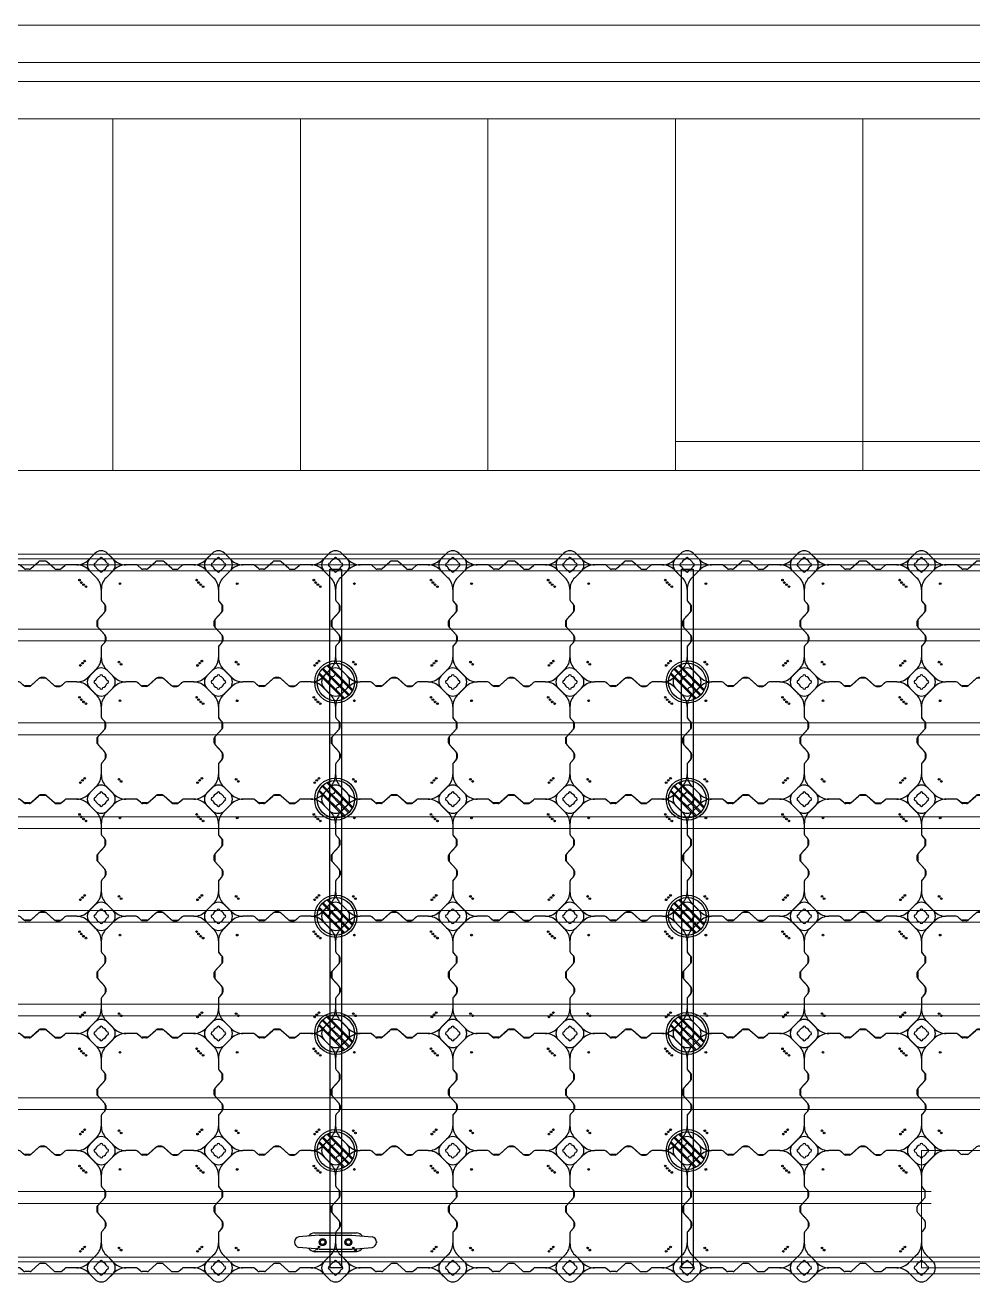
# Model space of a CAD drawing. Header units: millimetres. Extents: x -1612139 to -1282425, y 786067 to 1536390.
# Drawn here: x -1446344 to -1442300, y 979023 to 984386 of the extents above; entities that cross this region are included whole.
import ezdxf

# ---------------------------------------------------------------- set-up
doc = ezdxf.new("R2010")
doc.units = ezdxf.units.MM
doc.header["$LTSCALE"] = 1000
doc.linetypes.add('DOTE', pattern=[2.42, 2, -0.2, 0.02, -0.2])
for name, color, linetype in [('DOTE', 1, 'CONTINUOUS'), ('W- bollard系船栓', 4, 'CONTINUOUS'), ('W-FLOAT_BOWL浮筒', 253, 'CONTINUOUS'), ('W-REVETMENT驳岸', 251, 'CONTINUOUS'), ('W-STEEL_FRAME钢架', 3, 'CONTINUOUS'), ('W-STEEL_KEEL钢龙骨', 5, 'CONTINUOUS'), ('W-WOOD_FLOOR木地板', 30, 'CONTINUOUS'), ('系船栓', 132, 'CONTINUOUS')]:
    doc.layers.add(name, color=color, linetype=linetype)

# ---------------------------------------------------------------- blocks, each defined once
blk = doc.blocks.new('$matou$00000053')
at = {"layer": '系船栓'}
for p, q in [((-90, 40, 0), (90, 40, 0)), ((-70, 30, 0), (70, 30, 0)), ((-70, -30, 0), (-156, -22.7, 0)), ((-90, -40, 0), (90, -40, 0)), ((-70, -30, 0), (70, -30, 0)), ((70, -30, 0), (156, -22.7, 0))]:
    blk.add_line(p, q, dxfattribs=at)
at = {"layer": '系船栓', "elevation": 0}
for points in [[(-70, 30), (-156, 22.7)], [(70, 30), (156, 22.7)], [(175.5, 3.2), (175.5, -3.2)]]:
    blk.add_lwpolyline(points, dxfattribs=at)
at = {"layer": '系船栓'}
for centre, radius in [((-55, 0, 0), 15), ((-55, 0, 0), 10), ((55, 0, 0), 15), ((55, 0, 0), 10)]:
    blk.add_circle(centre, radius, dxfattribs=at)
for centre, radius, start, end in [((-152.4, 0, 0), 23, 98.951, 261.049), ((-84.5, 0, 0), 40.4, 97.8135, 139.5859), ((84.5, 0, 0), 40.4, 40.4141, 82.1865), ((152.4, 0, 0), 23, 278.951, 81.049), ((-84.5, 0, 0), 40.4, 220.4141, 262.1865), ((84.5, 0, 0), 40.4, 277.8135, 319.5859)]:
    blk.add_arc(centre, radius, start, end, dxfattribs=at)
blk = doc.blocks.new('$MT$00000008')
at = {"layer": 'W-FLOAT_BOWL浮筒'}
for p, q in [((-298.8, 276.9, 0), (-276.9, 298.8, 0)), ((-223.2, 298.8, 0), (-194.8, 270.5, 0)), ((223.2, 298.8, 0), (194.8, 270.5, 0)), ((276.9, 298.8, 0), (298.8, 276.9, 0)), ((-298.8, 223.2, 0), (-270.5, 194.8, 0)), ((-194.8, 229.5, 0), (-229.5, 194.8, 0)), ((-101.3, 250, 0), (-145.3, 250, 0)), ((-79.4, 233.6, 0), (-94.5, 247.4, 0)), ((-57.4, 231, 0), (-72.6, 231, 0)), ((-50.6, 233.6, 0), (-17.9, 263.4, 0)), ((11.1, 266, 0), (-11.1, 266, 0)), ((50.6, 233.6, 0), (17.9, 263.4, 0)), ((57.4, 231, 0), (72.6, 231, 0)), ((79.4, 233.6, 0), (94.5, 247.4, 0)), ((145.4, 250, 0), (101.3, 250, 0)), ((194.8, 229.5, 0), (229.5, 194.8, 0)), ((298.8, 223.2, 0), (270.5, 194.8, 0)), ((-250, 145.3, 0), (-250, 101.3, 0)), ((250, 145.3, 0), (250, 101.5, 0)), ((-233.6, 79.4, 0), (-247.4, 94.5, 0)), ((-231, 57.4, 0), (-231, 72.6, 0)), ((263.4, 82.9, 0), (252.6, 94.7, 0)), ((266, 53.9, 0), (266, 76.1, 0)), ((-266, 11.1, 0), (-266, -11.1, 0)), ((-233.6, 50.6, 0), (-263.4, 17.9, 0)), ((231, 7.6, 0), (231, -7.6, 0)), ((263.4, 47.1, 0), (233.6, 14.4, 0)), ((-233.6, -50.6, 0), (-263.4, -17.9, 0)), ((263.4, -47.1, 0), (233.6, -14.4, 0)), ((-250, -101.3, 0), (-250, -145.4, 0)), ((-233.6, -79.4, 0), (-247.4, -94.5, 0)), ((-231, -57.4, 0), (-231, -72.6, 0)), ((250, -101.5, 0), (250, -145.4, 0)), ((263.4, -82.9, 0), (252.6, -94.7, 0)), ((266, -53.9, 0), (266, -76.1, 0)), ((-298.8, -223.2, 0), (-270.5, -194.8, 0)), ((-229.5, -194.8, 0), (-194.8, -229.5, 0)), ((229.5, -194.8, 0), (194.8, -229.5, 0)), ((298.8, -223.2, 0), (270.5, -194.8, 0)), ((-101.5, -250, 0), (-145.3, -250, 0)), ((-82.9, -263.4, 0), (-94.7, -252.6, 0)), ((-53.9, -266, 0), (-76.1, -266, 0)), ((-47.1, -263.4, 0), (-14.4, -233.6, 0)), ((7.6, -231, 0), (-7.6, -231, 0)), ((47.1, -263.4, 0), (14.4, -233.6, 0)), ((53.9, -266, 0), (76.1, -266, 0)), ((82.9, -263.4, 0), (94.7, -252.6, 0)), ((145.4, -250, 0), (101.5, -250, 0)), ((-276.9, -298.8, 0), (-298.8, -276.9, 0)), ((-223.2, -298.8, 0), (-194.8, -270.5, 0)), ((223.2, -298.8, 0), (194.8, -270.5, 0)), ((298.8, -276.9, 0), (276.9, -298.8, 0))]:
    blk.add_line(p, q, dxfattribs=at)
for centre in [(-169.7, 169.7, 0), (157.1, 184.7, 0), (165.2, 174.4, 0), (174.4, 165.2, 0), (184.7, 157.1, 0), (179.4, -161, 0), (-174.4, -165.2, 0), (-165.2, -174.4, 0), (161, -179.4, 0), (169.7, -169.7, 0)]:
    blk.add_circle(centre, 3.5, dxfattribs=at)
for centre, radius, start, end in [((-272, 250, 0), 38, 135, 225), ((-250, 272, 0), 38, 45, 135), ((-250, 250, 0), 25, 106.2602, 163.7398), ((-250, 274, 0), 7, 0, 180), ((-250, 250, 0), 25, 16.2602, 73.7398), ((-145.3, 320, 0), 70, 225, 270), ((145.3, 320, 0), 70, 270, 315), ((250, 272, 0), 38, 45, 135), ((250, 250, 0), 25, 106.2602, 163.7398), ((250, 274, 0), 7, 0, 180), ((250, 250, 0), 25, 16.2602, 73.7398), ((272, 250, 0), 38, 315, 45), ((-274, 250, 0), 7, 90, 270), ((-250, 250, 0), 25, 196.2602, 253.7398), ((-250, 226, 0), 7, 180, 0), ((-250, 250, 0), 25, 286.2602, 343.7398), ((-226, 250, 0), 7, 270, 90), ((-145.3, 180, 0), 70, 90, 135), ((-101.3, 240, 0), 10, 47.7263, 90), ((-72.6, 241, 0), 10, 227.7263, 270), ((-57.4, 241, 0), 10, 270, 312.2737), ((-11.1, 256, 0), 10, 90, 132.2737), ((11.1, 256, 0), 10, 47.7263, 90), ((57.4, 241, 0), 10, 227.7263, 270), ((72.6, 241, 0), 10, 270, 312.2737), ((101.3, 240, 0), 10, 90, 132.2737), ((145.3, 180, 0), 70, 45, 90), ((226, 250, 0), 7, 90, 270), ((250, 250, 0), 25, 196.2602, 253.7398), ((250, 226, 0), 7, 180, 0), ((250, 250, 0), 25, 286.2602, 343.7398), ((274, 250, 0), 7, 270, 90), ((-320, 145.3, 0), 70, 0, 45), ((-180, 145.3, 0), 70, 135, 180), ((180, 145.3, 0), 70, 0, 45), ((320, 145.3, 0), 70, 135, 180), ((-240, 101.3, 0), 10, 180, 222.2737), ((-241, 72.6, 0), 10, 0, 42.2737), ((-241, 57.4, 0), 10, 317.7263, 0), ((260, 101.5, 0), 10, 180, 222.2737), ((256, 76.1, 0), 10, 0, 42.2737), ((256, 53.9, 0), 10, 317.7263, 0), ((-256, 11.1, 0), 10, 137.7263, 180), ((241, 7.6, 0), 10, 137.7263, 180), ((-256, -11.1, 0), 10, 180, 222.2737), ((-241, -57.4, 0), 10, 0, 42.2737), ((241, -7.6, 0), 10, 180, 222.2737), ((256, -53.9, 0), 10, 0, 42.2737), ((-240, -101.3, 0), 10, 137.7263, 180), ((-241, -72.6, 0), 10, 317.7263, 0), ((260, -101.5, 0), 10, 137.7263, 180), ((256, -76.1, 0), 10, 317.7263, 0), ((-320, -145.3, 0), 70, 315, 0), ((-180, -145.3, 0), 70, 180, 225), ((180, -145.3, 0), 70, 315, 0), ((320, -145.3, 0), 70, 180, 225), ((-272, -250, 0), 38, 135, 225), ((-274, -250, 0), 7, 90, 270), ((-250, -250, 0), 25, 106.2602, 163.7398), ((-250, -250, 0), 25, 196.2602, 253.7398), ((-250, -226, 0), 7, 0, 180), ((-250, -250, 0), 25, 16.2602, 73.7398), ((-250, -250, 0), 25, 286.2602, 343.7398), ((-226, -250, 0), 7, 270, 90), ((-145.3, -180, 0), 70, 225, 270), ((-145.3, -320, 0), 70, 90, 135), ((-101.5, -260, 0), 10, 47.7263, 90), ((-76.1, -256, 0), 10, 227.7263, 270), ((-53.9, -256, 0), 10, 270, 312.2737), ((-7.6, -241, 0), 10, 90, 132.2737), ((7.6, -241, 0), 10, 47.7263, 90), ((53.9, -256, 0), 10, 227.7263, 270), ((76.1, -256, 0), 10, 270, 312.2737), ((101.5, -260, 0), 10, 90, 132.2737), ((145.3, -180, 0), 70, 270, 315), ((145.3, -320, 0), 70, 45, 90), ((226, -250, 0), 7, 90, 270), ((250, -250, 0), 25, 106.2602, 163.7398), ((250, -250, 0), 25, 196.2602, 253.7398), ((250, -226, 0), 7, 0, 180), ((250, -250, 0), 25, 16.2602, 73.7398), ((250, -250, 0), 25, 286.2602, 343.7398), ((274, -250, 0), 7, 270, 90), ((272, -250, 0), 38, 315, 45), ((-250, -272, 0), 38, 225, 315), ((-250, -274, 0), 7, 180, 0), ((250, -272, 0), 38, 225, 315), ((250, -274, 0), 7, 180, 0)]:
    blk.add_arc(centre, radius, start, end, dxfattribs=at)
blk = doc.blocks.new('314124')
at = {"layer": 'W-FLOAT_BOWL浮筒', "color": 2}
for p, q in [((219092.6, -277048.3, 0), (218986.3, -276942, 0)), ((219097.3, -277045.9, 0), (218988.7, -276937.3, 0)), ((219113.7, -277034, 0), (219000.6, -276920.9, 0)), ((219117.2, -277030.5, 0), (219004.1, -276917.4, 0)), ((219129.1, -277014.1, 0), (219020.5, -276905.5, 0)), ((219131.5, -277009.4, 0), (219025.2, -276903.1, 0))]:
    blk.add_line(p, q, dxfattribs=at)
for radius in [90, 80, 2]:
    blk.add_circle((219058.9, -276975.7, 0), radius, dxfattribs=at)
blk = doc.blocks.new('sf')
at = {"layer": 'W-STEEL_FRAME钢架', "elevation": 0}
blk.add_lwpolyline([(-1554707.7, 1052345.3), (-1554657.7, 1052345.3), (-1554658.4, 1049364.3), (-1554706.3, 1049364.3)], close=True, dxfattribs=at)
at = {"layer": 'W-FLOAT_BOWL浮筒', "color": 2}
for p in [(-1773741.6, 1328840, 0), (-1773741.6, 1328340, 0), (-1773741.6, 1327840, 0), (-1773741.6, 1327340, 0), (-1773741.6, 1326840, 0)]:
    blk.add_blockref('314124', p, dxfattribs=at)

msp = doc.modelspace()

# ---------------------------------------------------------------- linework, layer by layer
at = {"layer": 'DOTE', "lineweight": 0}
msp.add_line((-1450519.2, 982082.8, 0), (-1439519.6, 982082.8, 0), dxfattribs=at)
at = {"layer": 'W-REVETMENT驳岸', "lineweight": 0}
for p, q in [((-1449069.2, 984385.8), (-1439569.2, 984385.8)), ((-1449069.2, 983985.8), (-1439569.2, 983985.8)), ((-1445969.2, 983985.8), (-1445969.2, 982485.8)), ((-1445169.2, 983985.8), (-1445169.2, 982485.8)), ((-1444369.2, 983985.8), (-1444369.2, 982485.8)), ((-1443569.2, 983985.8), (-1443569.2, 982485.8)), ((-1443569.2, 983985.8), (-1443569.2, 982485.8)), ((-1442769.2, 983985.8), (-1442769.2, 982485.8)), ((-1449169.2, 982485.8), (-1439569.2, 982485.8))]:
    msp.add_line(p, q, dxfattribs=at)
for points in [[(-1439359.2, 984225.8), (-1459319.2, 984225.8), (-1459319.2, 984145.8), (-1439359.2, 984145.8)], [(-1443569.2, 982485.8), (-1439569.2, 982485.8), (-1439569.2, 982609.2), (-1443569.2, 982609.2)]]:
    msp.add_lwpolyline(points, close=True, dxfattribs=at)
at = {"layer": 'W-STEEL_FRAME钢架', "linetype": 'DOTE', "lineweight": 0, "ltscale": 100, "elevation": 0}
for points in [[(-1460044.6, 979057.8), (-1435994.2, 979057.8), (-1435994.2, 981093.2), (-1437008.8, 982107.8), (-1460044.6, 982107.8)], [(-1459994.6, 979107.8), (-1436044.2, 979107.8), (-1436044.2, 981072.5), (-1437029.5, 982057.8), (-1459994.6, 982057.8)]]:
    msp.add_lwpolyline(points, close=True, dxfattribs=at)
at = {"layer": 'W-STEEL_KEEL钢龙骨', "lineweight": 0, "elevation": 0}
for points in [[(-1436994.4, 981757.8), (-1459986.6, 981757.8), (-1459986.6, 981807.8), (-1437256, 981807.8)], [(-1436052.2, 981357.8), (-1459986.6, 981357.8), (-1459986.6, 981407.8), (-1436052.2, 981407.8)], [(-1436052.2, 980957.8), (-1459986.6, 980957.8), (-1459986.6, 981007.8), (-1436052.2, 981007.8)], [(-1436052.2, 980557.8), (-1459986.6, 980557.8), (-1459986.6, 980607.8), (-1436052.2, 980607.8)], [(-1436052.2, 980157.8), (-1459986.6, 980157.8), (-1459986.6, 980207.8), (-1436052.2, 980207.8)], [(-1436052.2, 979757.8), (-1459986.6, 979757.8), (-1459986.6, 979807.8), (-1436052.2, 979807.8)], [(-1453560.3, 979407.8), (-1442477.6, 979407.8)], [(-1442477.6, 979357.8), (-1453560.3, 979357.8)]]:
    msp.add_lwpolyline(points, dxfattribs=at)
at = {"layer": 'W-STEEL_KEEL钢龙骨', "lineweight": 0, "ltscale": 100, "elevation": 0}
msp.add_lwpolyline([(-1442518.3, 979582.8), (-1442018.3, 979582.8), (-1442018.3, 979082.8), (-1442518.3, 979082.8)], close=True, dxfattribs=at)
at = {"layer": 'W-WOOD_FLOOR木地板', "lineweight": 0, "ltscale": 100, "elevation": 0}
msp.add_lwpolyline([(-1460064.6, 979127.8), (-1435974.2, 979127.8), (-1435974.2, 981641.7), (-1438514.7, 982127.8), (-1460064.6, 982127.8)], close=True, dxfattribs=at)

# ---------------------------------------------------------------- block references
at = {"layer": 'W- bollard系船栓', "lineweight": 0}
msp.add_blockref('$matou$00000053', (-1445019.6, 979192.4, 0), dxfattribs=at)
at = {"layer": 'W-FLOAT_BOWL浮筒', "color": 4, "lineweight": 0}
for p in [(-1446269.2, 981832.8, 0), (-1445769.2, 981832.8, 0), (-1445269.2, 981832.8, 0), (-1444769.2, 981832.8, 0), (-1444269.2, 981832.8, 0), (-1443769.2, 981832.8, 0), (-1443269.2, 981832.8, 0), (-1442769.2, 981832.8, 0), (-1442269.2, 981832.8, 0), (-1446269.2, 981332.8, 0), (-1445769.2, 981332.8, 0), (-1445769.2, 981332.8, 0), (-1445269.2, 981332.8, 0), (-1444769.2, 981332.8, 0), (-1444269.2, 981332.8, 0), (-1443769.2, 981332.8, 0), (-1443269.2, 981332.8, 0), (-1442769.2, 981332.8, 0), (-1442269.2, 981332.8, 0), (-1446269.2, 980832.8, 0), (-1445769.2, 980832.8, 0), (-1445769.2, 980832.8, 0), (-1445269.2, 980832.8, 0), (-1444769.2, 980832.8, 0), (-1444269.2, 980832.8, 0), (-1443769.2, 980832.8, 0), (-1443269.2, 980832.8, 0), (-1442769.2, 980832.8, 0), (-1442269.2, 980832.8, 0), (-1446269.2, 980332.8, 0), (-1445769.2, 980332.8, 0), (-1445769.2, 980332.8, 0), (-1445269.2, 980332.8, 0), (-1444769.2, 980332.8, 0), (-1444269.2, 980332.8, 0), (-1443769.2, 980332.8, 0), (-1443269.2, 980332.8, 0), (-1442769.2, 980332.8, 0), (-1442269.2, 980332.8, 0), (-1446269.2, 979832.8, 0), (-1445769.2, 979832.8, 0), (-1445769.2, 979832.8, 0), (-1445269.2, 979832.8, 0), (-1444769.2, 979832.8, 0), (-1444269.2, 979832.8, 0), (-1443769.2, 979832.8, 0), (-1443269.2, 979832.8, 0), (-1442769.2, 979832.8, 0), (-1442269.2, 979832.8, 0), (-1446269.2, 979332.8, 0), (-1445769.2, 979332.8, 0), (-1445769.2, 979332.8, 0), (-1445269.2, 979332.8, 0), (-1444769.2, 979332.8, 0), (-1444269.2, 979332.8, 0), (-1443769.2, 979332.8, 0), (-1443269.2, 979332.8, 0), (-1442769.2, 979332.8, 0)]:
    msp.add_blockref('$MT$00000008', p, dxfattribs=at)
at = {"layer": 'W-STEEL_FRAME钢架', "lineweight": 0}
for p in [(109664.2, -70281.5), (111164.6, -70281.5)]:
    msp.add_blockref('sf', p, dxfattribs=at)

doc.saveas('drawing.dxf')
